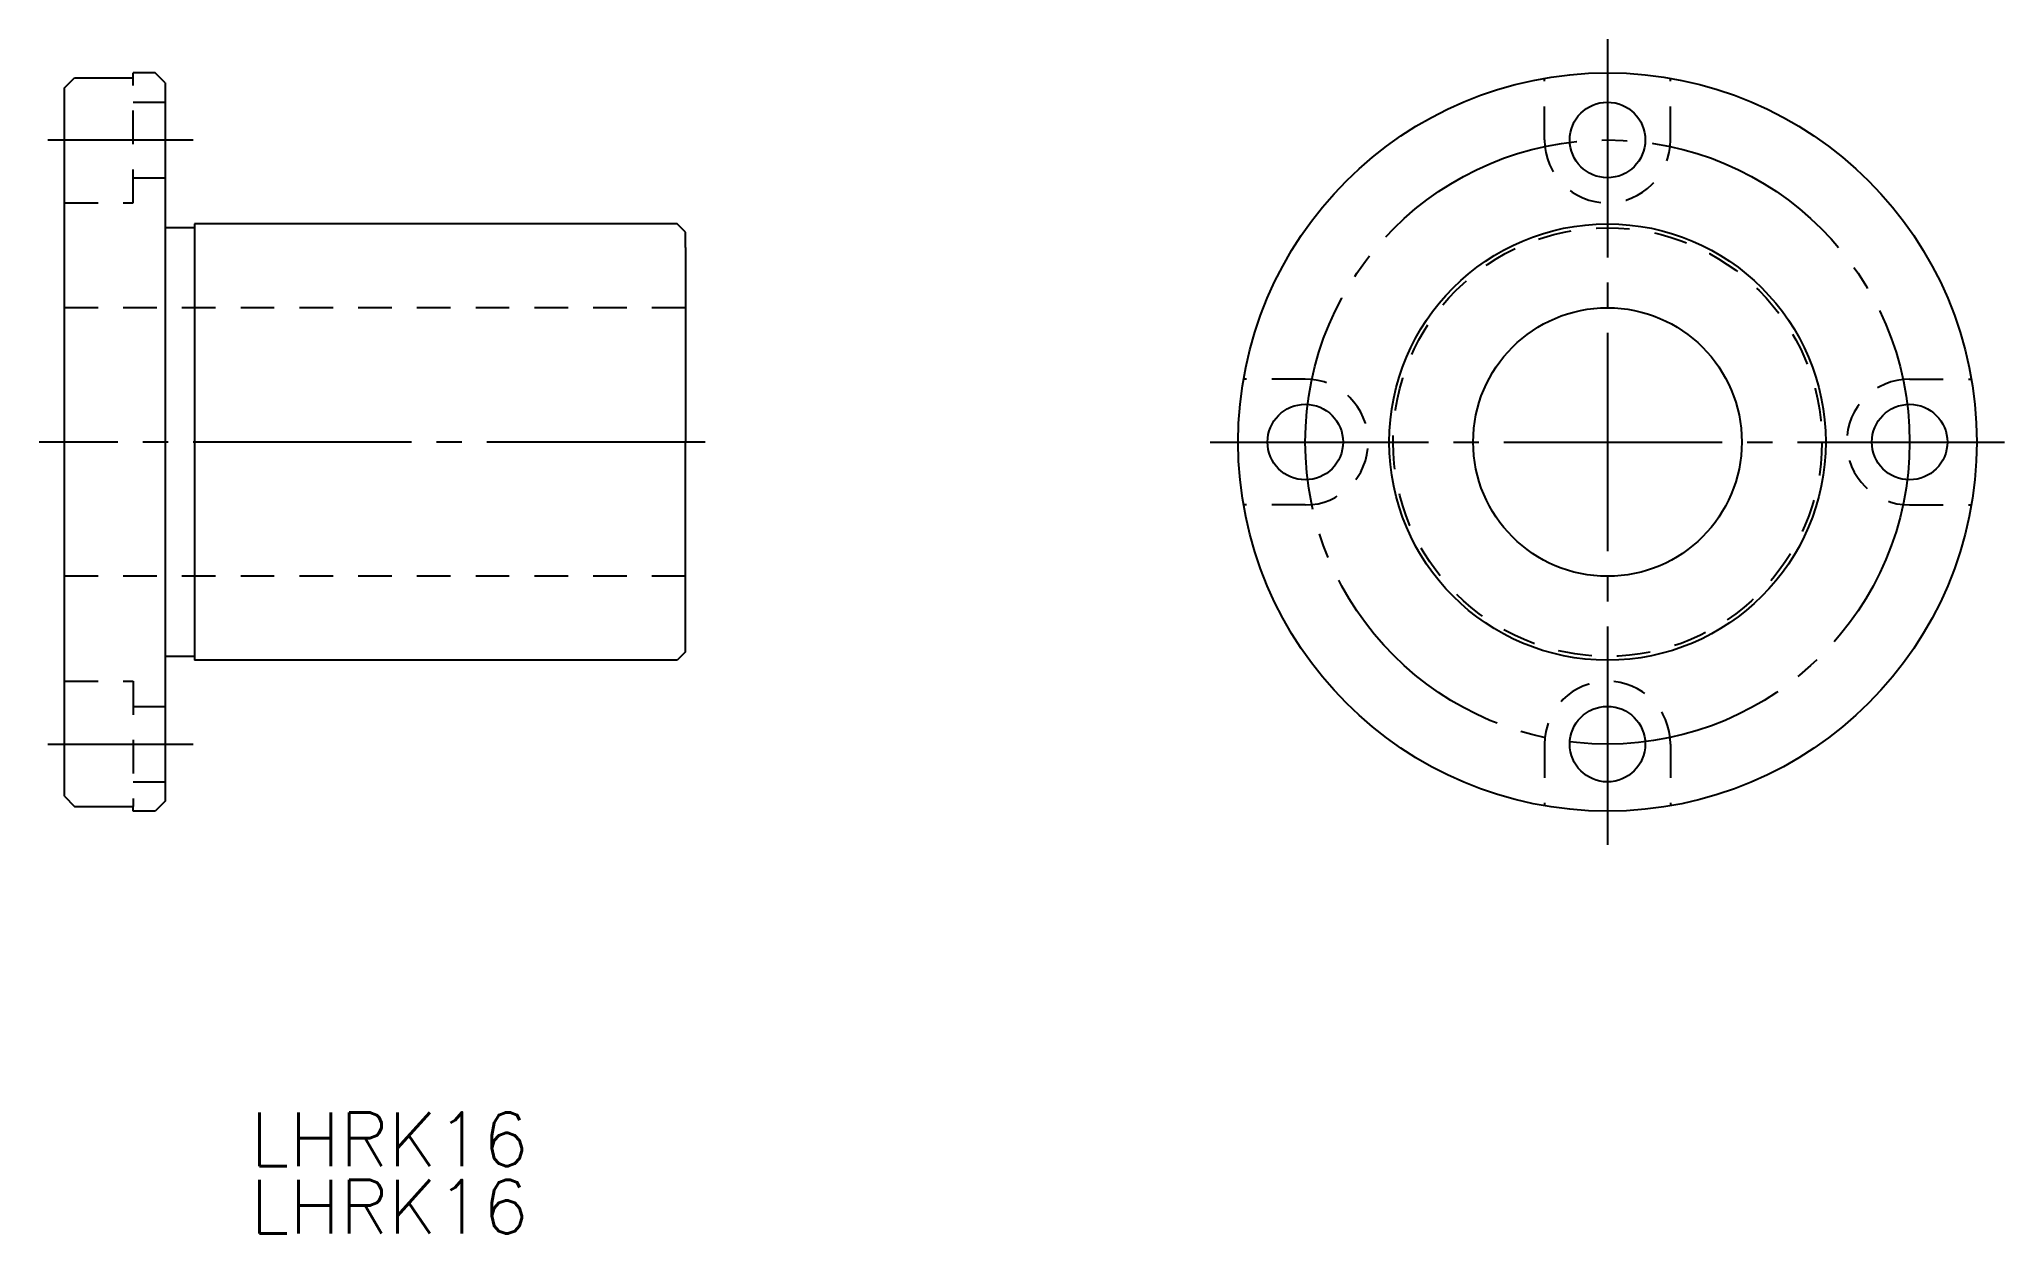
# Model space of a CAD drawing. Extents: x 389 to 506, y 224 to 295.
import ezdxf

# ---------------------------------------------------------------- set-up
doc = ezdxf.new("R2010")
doc.units = 0
doc.linetypes.add('CENTER', pattern=[17.5, 13, -1.5, 1.5, -1.5])
doc.linetypes.add('DASHED', pattern=[3.5, 2, -1.5])
doc.layers.get('0').update_dxf_attribs({"linetype": 'CONTINUOUS'})
doc.layers.add('CENTER', color=1, linetype='CENTER')
doc.styles.get("Standard").update_dxf_attribs({"font": 'txt.shx', "bigfont": '@extfont2.shx'})

msp = doc.modelspace()

# ---------------------------------------------------------------- linework, layer by layer
at = {"color": 7, "linetype": 'CONTINUOUS'}
for p, q in [((390.31, 292.25), (390.91, 292.86)), ((390.91, 292.86), (394.41, 292.86)), ((395.71, 293.15), (394.41, 293.15)), ((394.41, 292.86), (394.41, 293.15)), ((396.31, 292.55), (395.71, 293.15)), ((390.31, 250.05), (390.31, 292.25)), ((396.31, 292.55), (396.31, 249.75)), ((398.06, 283.92), (396.31, 283.92)), ((426.81, 284.15), (398.06, 284.15)), ((398.06, 284.15), (398.06, 283.92)), ((398.06, 283.92), (398.06, 258.15)), ((427.31, 283.65), (426.81, 284.15)), ((427.31, 282.75), (427.31, 283.65)), ((427.31, 282.75), (427.31, 271.15)), ((427.31, 258.65), (427.31, 271.15)), ((398.06, 258.37), (396.31, 258.37)), ((426.81, 258.15), (398.06, 258.15)), ((427.31, 258.65), (426.81, 258.15)), ((390.31, 250.05), (390.91, 249.44)), ((390.91, 249.44), (394.41, 249.44)), ((394.41, 249.15), (394.41, 249.44)), ((396.31, 249.75), (395.71, 249.15)), ((395.71, 249.15), (394.41, 249.15))]:
    msp.add_line(p, q, dxfattribs=at)
at = {"color": 3, "linetype": 'DASHED'}
for p, q in [((394.41, 285.4), (394.41, 292.86)), ((478.48, 289.15), (478.48, 292.83)), ((485.98, 289.15), (485.98, 292.83)), ((394.41, 291.4), (396.31, 291.4)), ((394.41, 286.9), (396.31, 286.9)), ((394.41, 286.9), (396.31, 286.9)), ((390.31, 285.4), (394.41, 285.4)), ((427.31, 279.15), (390.31, 279.15)), ((464.23, 274.9), (460.55, 274.9)), ((500.23, 274.9), (503.91, 274.9)), ((464.23, 267.4), (460.55, 267.4)), ((500.23, 267.4), (503.91, 267.4)), ((427.31, 263.15), (390.31, 263.15)), ((390.31, 256.9), (394.41, 256.9)), ((394.41, 256.9), (394.41, 249.44)), ((394.41, 255.4), (396.31, 255.4)), ((478.48, 253.15), (478.48, 249.47)), ((485.98, 253.15), (485.98, 249.47)), ((394.41, 250.9), (396.31, 250.9))]:
    msp.add_line(p, q, dxfattribs=at)
at = {"color": 13, "linetype": 'CONTINUOUS'}
msp.add_line((390.31, 267.21), (390.31, 267.24), dxfattribs=at)
at = {"color": 7, "linetype": 'CONTINUOUS'}
for centre, radius in [((482.23, 271.15), 22), ((482.23, 289.15), 2.25), ((482.23, 271.15), 13), ((482.23, 271.15), 8), ((464.23, 271.15), 2.25), ((500.23, 271.15), 2.25), ((482.23, 253.15), 2.25)]:
    msp.add_circle(centre, radius, dxfattribs=at)
at = {"color": 3, "linetype": 'DASHED'}
msp.add_circle((482.23, 271.15), 12.77, dxfattribs=at)
for centre, start, end in [((482.23, 289.15), 180, 0), ((464.23, 271.15), 270, 90), ((500.23, 271.15), 90, 270), ((482.23, 253.15), 0, 180)]:
    msp.add_arc(centre, 3.75, start, end, dxfattribs=at)
at = {"layer": 'CENTER', "color": 1, "linetype": 'CENTER'}
for p, q in [((482.23, 295.15), (482.23, 247.15)), ((389.31, 289.15), (397.98, 289.15)), ((428.48, 271.15), (388.81, 271.15)), ((458.56, 271.15), (505.89, 271.15)), ((389.31, 253.15), (397.98, 253.15))]:
    msp.add_line(p, q, dxfattribs=at)
msp.add_circle((482.23, 271.15), 18, dxfattribs=at)

# ---------------------------------------------------------------- texts
at = {"color": 7, "linetype": 'CONTINUOUS'}
for p in [(401.37, 228), (401.37, 223.98)]:
    msp.add_text('LHRK16', height=3.2, dxfattribs=at).set_placement(p)

doc.saveas('drawing.dxf')
